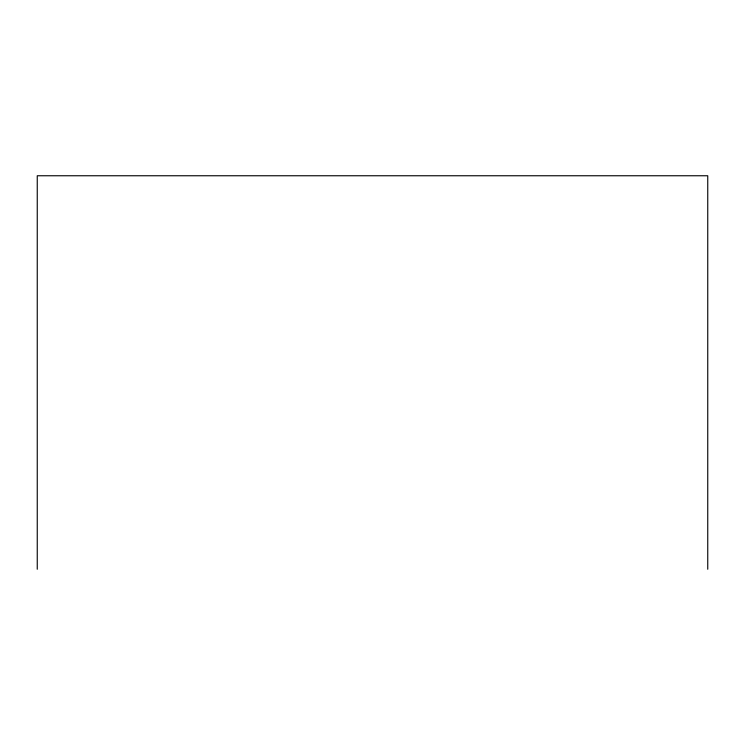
<?xml version="1.0" encoding="UTF-8"?>
<svg xmlns="http://www.w3.org/2000/svg" width="745" height="745" viewBox="0 0 745 745"><rect width="100%" height="100%" fill="white"/><g stroke="black" fill="none" stroke-linecap="round" stroke-linejoin="round"><path stroke-width="1.12" d="M707.75 569.245L707.75 175.755L37.25 175.755L37.25 569.245"/></g></svg>
